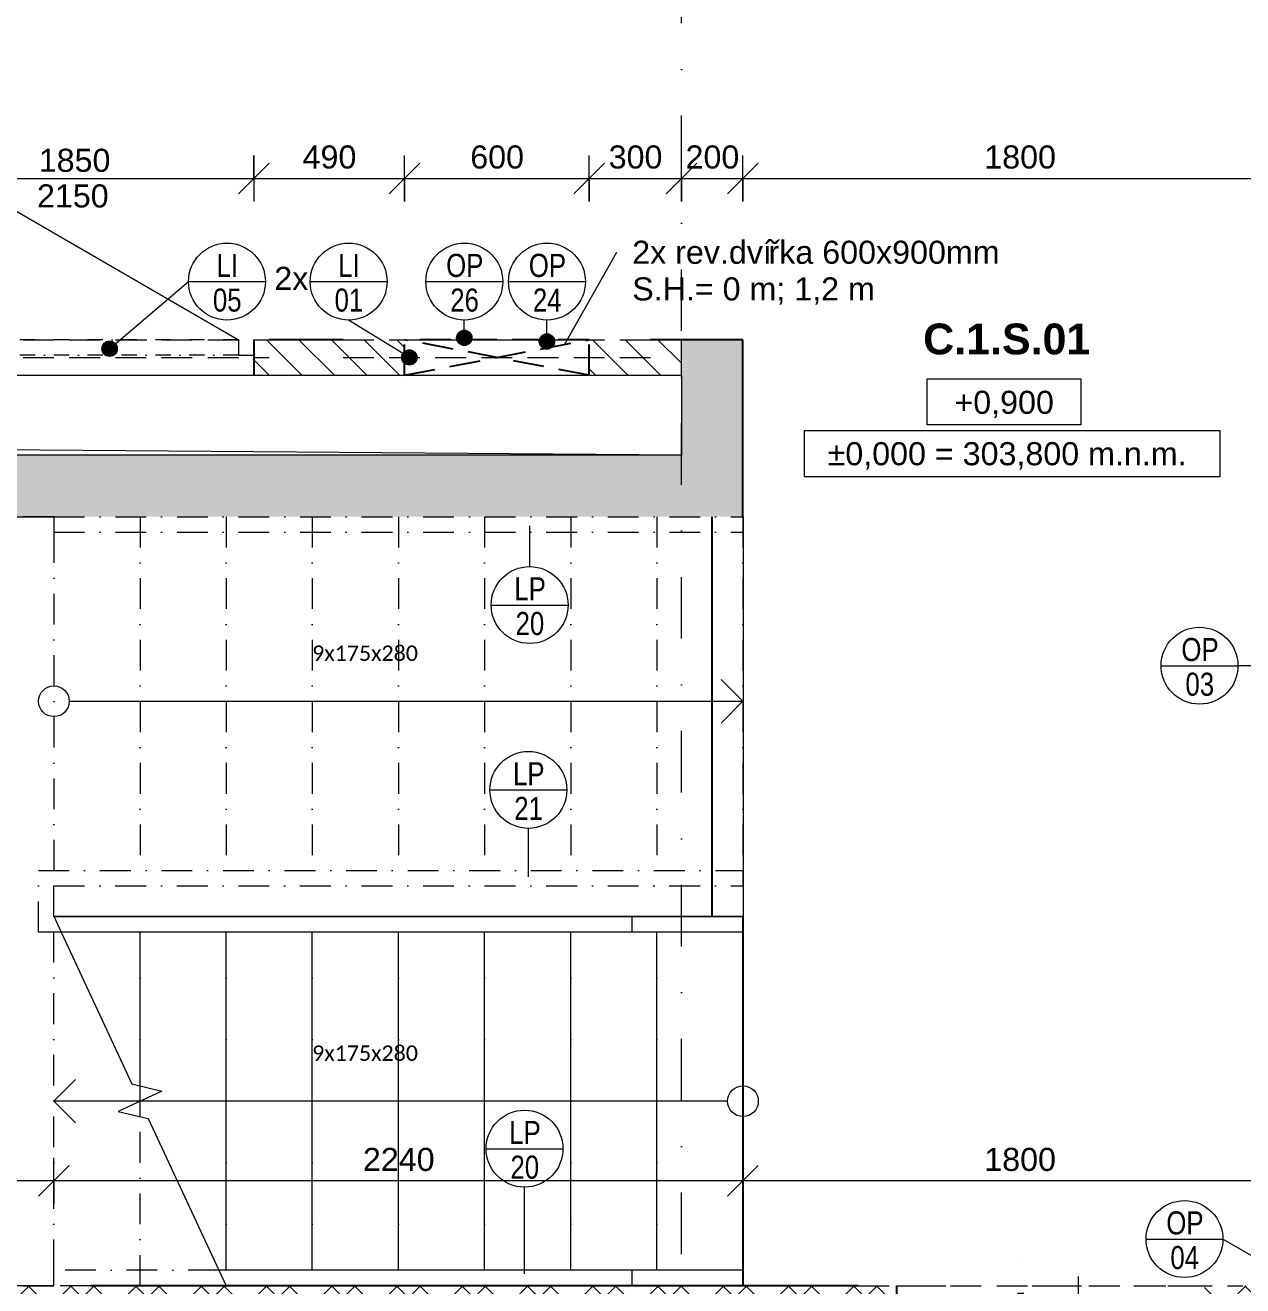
# Model space of a CAD drawing. Header units: millimetres. Extents: x -47427 to -6020, y -7799 to 12520.
# Drawn here: x -38968 to -35010, y -5302 to -1204 of the extents above; entities that cross this region are included whole.
import ezdxf

# ---------------------------------------------------------------- set-up
doc = ezdxf.new("R2010")
doc.units = ezdxf.units.MM
for name, pattern in [('HA_Dash_3mm-S1mm', [150, 100, -50]), ('HA_DashDot_10mm-S3mm', [500, 200, -150, 0, -150]), ('HA_DashDot_2_2mm-S0_6mm', [110, 50, -30, 0, -30]), ('HA_DashDot_4mm-S1mm', [200, 100, -50, 0, -50]), ('HA_DashDot_6mm-S2mm', [300, 100, -100, 0, -100])]:
    doc.linetypes.add(name, pattern=pattern)
for name, color, linetype, lineweight in [('A-____-____-DIMS', 9, 'Continuous', 5), ('A-____-____-DIMS-50', 9, 'Continuous', 5), ('A-____-NOTE-TEXT', 9, 'Continuous', 9), ('A-AREA-____-IDEN', 9, 'Continuous', 9), ('A-AREA-____-OTLN', 9, 'Continuous', 5), ('A-DETL-GENF-OTLN', 9, 'Continuous', 9), ('A-DOOR-____-IDEN', 9, 'Continuous', 9), ('A-DOOR-____-MCUT', 9, 'HA_DashDot_2_2mm-S0_6mm', 9), ('A-DOOR-____-OTLN', 9, 'Continuous', 9), ('A-DOOR-FRAM-MCUT', 9, 'Continuous', 9), ('A-FLOR-____-OTLN', 9, 'Continuous', 9), ('A-FLOR-HRAL-IDEN', 9, 'Continuous', 9), ('A-FLOR-HRAL-MBND', 9, 'HA_DashDot_4mm-S1mm', 9), ('A-FLOR-HRAL-OTLN', 9, 'Continuous', 9), ('A-GENM-____-HDLN', 9, 'HA_Dash_3mm-S1mm', 9), ('A-GENM-____-IDEN', 9, 'Continuous', 9), ('A-GENM-____-MCUT', 9, 'HA_Dash_3mm-S1mm', 25), ('A-GENM-____-OTLN', 9, 'Continuous', 9), ('A-WALL-____-MCUT', 9, 'Continuous', 25), ('A-WALL-____-PATT', 9, 'Continuous', 25), ('G-____-____-DIMS', 9, 'Continuous', 5), ('G-____-____-SYMB', 9, 'HA_DashDot_4mm-S1mm', 9), ('G-____-____-TEXT', 9, 'Continuous', 5), ('I-WALL-____-MCUT', 9, 'Continuous', 25), ('S-GRID-____-OTLN', 9, 'Continuous', 5), ('S-STRS-____-MBND', 9, 'HA_DashDot_4mm-S1mm', 9), ('S-STRS-____-OTLN', 9, 'Continuous', 9)]:
    doc.layers.add(name, color=color, linetype=linetype, lineweight=lineweight)
doc.styles.add('Arial_1', font='arial.ttf', dxfattribs={"height": 75})
doc.styles.add('Arial_2', font='arial.ttf', dxfattribs={"width": 0.8, "height": 75})
doc.styles.add('Arial_B', font='arialbd.ttf', dxfattribs={"height": 100})
doc.styles.add('Calibri_2', font='calibri.ttf', dxfattribs={"height": 50})
doc.dimstyles.new('Inner_Dimensions', dxfattribs={"dimscale": 304.8, "dimtxt": 76.519455, "dimasz": 0.328084, "dimexe": 0.246063, "dimexo": 0.0625, "dimgap": 0.032808, "dimtad": 1, "dimdec": 0, "dimzin": 0, "dimdsep": 46, "dimtxsty": 'Arial_1', "dimblk1": 'OBLIQUE', "dimblk2": 'OBLIQUE', "dimsah": 1, "dimcen": 0.09, "dimdle": 0.246063, "dimazin": 0, "dimtfac": 1, "dimtdec": 4, "dimtix": 1, "dimtmove": 2, "dimatfit": 3, "dimfxl": 0.246063, "dimfxlon": 1, "dimtvp": 1, "dimtolj": 1, "dimtzin": 0, "dimlwd": 9, "dimlwe": 9, "dimarcsym": 2})
doc.dimstyles.new('Inner_Dimensions_2', dxfattribs={"dimscale": 304.8, "dimtxt": 76.519455, "dimasz": 0.328084, "dimexe": 0.246063, "dimexo": 0.0625, "dimgap": 0.032808, "dimtad": 1, "dimdec": 0, "dimzin": 0, "dimdsep": 46, "dimtxsty": 'Arial_1', "dimblk1": 'OBLIQUE', "dimblk2": 'OBLIQUE', "dimsah": 1, "dimcen": 0.09, "dimdle": 0.246063, "dimazin": 0, "dimtfac": 1, "dimtdec": 4, "dimtix": 1, "dimtmove": 0, "dimatfit": 3, "dimfxl": 0.246063, "dimfxlon": 1, "dimtvp": 1, "dimtolj": 1, "dimtzin": 0, "dimlwd": 9, "dimlwe": 9, "dimarcsym": 2})

# ---------------------------------------------------------------- blocks, each defined once
blk = doc.blocks.new('HA_GM_Shaft_Rectangle - Default-1963439-DPS_1NP-C')
at = {"layer": 'A-DETL-GENF-OTLN'}
for p, q in [((26, -26), (260, 0)), ((0, -3390), (26, -26))]:
    blk.add_line(p, q, dxfattribs=at)
at = {"layer": 'A-GENM-____-OTLN'}
for p, q in [((0, -3390), (0, 0)), ((0, 0), (260, 0)), ((260, 0), (260, -3390)), ((260, -3390), (0, -3390))]:
    blk.add_line(p, q, dxfattribs=at)
blk = doc.blocks.new('Top Rail Type - Top Rail_Internal_-1399463-DPS_1NP-C')
at = {"layer": 'A-FLOR-HRAL-OTLN'}
for p, q in [((-36994.9, -4152.2), (-36994.9, -4102.2)), ((-36634.9, -4102.2), (-36634.9, -4152.2))]:
    blk.add_line(p, q, dxfattribs=at)
blk = doc.blocks.new('Top Rail Type - Top Rail_Internal_-V1-DPS_1NP-C')
at = {"layer": 'A-FLOR-HRAL-MBND'}
for p, q in [((-38925.3, -3951.4), (-36634.9, -3951.4)), ((-38925.3, -4152.2), (-38925.3, -3951.4)), ((-36634.9, -3951.4), (-36634.9, -4001.4)), ((-38875.3, -4001.4), (-36634.9, -4001.4)), ((-38875.3, -4102.2), (-38875.3, -4001.4)), ((-38874.5, -4102.2), (-38875.3, -4102.2)), ((-38851.2, -4152.2), (-38925.3, -4152.2))]:
    blk.add_line(p, q, dxfattribs=at)
at = {"layer": 'A-FLOR-HRAL-OTLN'}
for p, q in [((-38874.5, -4102.2), (-38851.2, -4152.2)), ((-38800.3, -4102.2), (-38874.5, -4102.2)), ((-36634.9, -4102.2), (-38800.3, -4102.2)), ((-36634.9, -4152.2), (-36634.9, -4102.2)), ((-38800.3, -4152.2), (-38851.2, -4152.2)), ((-36634.9, -4152.2), (-38800.3, -4152.2))]:
    blk.add_line(p, q, dxfattribs=at)
blk = doc.blocks.new('Top Rail Type - Top Rail_Internal_-1399480-DPS_1NP-C')
at = {"layer": 'A-FLOR-HRAL-OTLN'}
for p, q in [((-36994.9, -5301.4), (-36994.9, -5251.4)), ((-36634.9, -5251.4), (-36634.9, -5301.4))]:
    blk.add_line(p, q, dxfattribs=at)
blk = doc.blocks.new('Top Rail Type - Top Rail_Internal_-V2-DPS_1NP-C')
at = {"layer": 'A-FLOR-HRAL-MBND'}
for p, q in [((-38874.9, -5301.4), (-38874.9, -5251.4)), ((-38338.6, -5251.4), (-38874.9, -5251.4)), ((-38315.3, -5301.4), (-38874.9, -5301.4))]:
    blk.add_line(p, q, dxfattribs=at)
at = {"layer": 'A-FLOR-HRAL-OTLN'}
for p, q in [((-38338.6, -5251.4), (-38315.3, -5301.4)), ((-36634.9, -5251.4), (-38338.6, -5251.4)), ((-36634.9, -5301.4), (-36634.9, -5251.4)), ((-36634.9, -5301.4), (-38315.3, -5301.4))]:
    blk.add_line(p, q, dxfattribs=at)
blk = doc.blocks.new('HA_DR_Single_Swing_Solid_ButtFrame - In_FAS_900x2350_Unik-1926024-DPS_1NP-C')
at = {"layer": 'A-DOOR-____-MCUT'}
for p, q in [((500, 220), (-500, 220)), ((-450, 170), (450, 170)), ((-450, 70), (450, 70)), ((500, -220), (-500, -220))]:
    blk.add_line(p, q, dxfattribs=at)
at = {"layer": 'A-DOOR-____-OTLN', "lineweight": 5}
blk.add_line((450, 1070), (450, 170), dxfattribs=at)
blk.add_arc((450, 170), 900, 90, 180, dxfattribs=at)
at = {"layer": 'A-DOOR-FRAM-MCUT'}
for p, q in [((-500, 170), (-450, 170)), ((-450, 170), (-450, 70)), ((450, 170), (500, 170)), ((450, 70), (450, 170)), ((-450, 70), (-500, 70)), ((500, 70), (450, 70))]:
    blk.add_line(p, q, dxfattribs=at)
blk = doc.blocks.new('HA_DR_Double_Swing_Solid_wCasing - In_1800x2100_900-1839857-DPS_1NP-C')
at = {"layer": 'A-DOOR-____-MCUT'}
for p, q in [((-900, -7.5), (900, -7.5)), ((-900, -57.5), (900, -57.5))]:
    blk.add_line(p, q, dxfattribs=at)
at = {"layer": 'A-DOOR-____-OTLN', "lineweight": 5}
for p, q in [((-120.6, -507.5), (-899.9, -57.5)), ((900, -957.5), (900, -57.5))]:
    blk.add_line(p, q, dxfattribs=at)
for centre, start, end in [((-900, -57.5), 330, 360), ((900, -57.5), 180, 270)]:
    blk.add_arc(centre, 900, start, end, dxfattribs=at)
at = {"layer": 'A-DOOR-FRAM-MCUT'}
for p, q in [((-900, -7.5), (-950, -7.5)), ((-900, -57.5), (-900, -7.5)), ((950, -7.5), (900, -7.5)), ((900, -7.5), (900, -57.5))]:
    blk.add_line(p, q, dxfattribs=at)
blk = doc.blocks.new('Top Rail Type - Top Rail_Internal_-1841441-DPS_1NP-C')
at = {"layer": 'A-FLOR-HRAL-MBND'}
for p, q in [((-38874.9, -2802.2), (-38874.9, -2852.2)), ((-38874.9, -2802.2), (-36634.8, -2802.2)), ((-36634.8, -2802.2), (-36634.8, -2852.2)), ((-38874.9, -2852.2), (-36634.8, -2852.2))]:
    blk.add_line(p, q, dxfattribs=at)
blk = doc.blocks.new('TB_Porotherm KP11_5_1000mm - TB_Porotherm KP11_5_1000mm-V8-DPS_1NP-C')
at = {"layer": 'A-GENM-____-HDLN'}
for p, q in [((-500, 57.5), (500, 57.5)), ((-500, 0), (500, 0))]:
    blk.add_line(p, q, dxfattribs=at)
blk = doc.blocks.new('TB_Porotherm KP11_5_2000mm - TB_Porotherm KP11_5_2000mm-1874114-DPS_1NP-C')
at = {"layer": 'A-GENM-____-HDLN'}
for p, q in [((-1000, 57.5), (1000, 57.5)), ((-1000, 0), (1000, 0))]:
    blk.add_line(p, q, dxfattribs=at)
blk = doc.blocks.new('TB_Porotherm KP7_1250mm - TB_Porotherm KP7_1250mm-1864450-DPS_1NP-C')
at = {"layer": 'A-GENM-____-HDLN'}
for p, q in [((-625, 35), (625, 35)), ((-625, 0), (625, 0)), ((625, -35), (-625, -35))]:
    blk.add_line(p, q, dxfattribs=at)
blk = doc.blocks.new('HA_GM_Opening_Rectangle_WallBased - Default-2005585-DPS_1NP-C')
at = {"layer": 'A-GENM-____-MCUT'}
for p, q in [((424.7, 57.5), (-175, -57.5)), ((-175, 57.5), (-175, -57.5)), ((-174.7, 57.5), (425, -57.5)), ((425, 57.5), (425, -57.5)), ((-175, -57.5), (425, -57.5))]:
    blk.add_line(p, q, dxfattribs=at)
blk = doc.blocks.new('HA_SYMB_Staircase_Arrow - Default-1646337-DPS_1NP-C')
at = {"layer": 'A-DETL-GENF-OTLN'}
for p, q in [((2240, 0), (2169.3, 70.7)), ((2240, 0), (2169.3, -70.7)), ((50, 0), (2240, 0))]:
    blk.add_line(p, q, dxfattribs=at)
blk.add_circle((0, 0), 50, dxfattribs=at)
blk = doc.blocks.new('DIMBLOCK44-DPS_1NP-C')
at = {"layer": 'A-____-____-DIMS-50', "lineweight": 9}
for p, q in [((-40074.9, -1627.5), (-40074.9, -1777.5)), ((-40074.9, -1702.5), (-40074.9, -1627.5)), ((-38224.9, -1627.5), (-38224.9, -1777.5)), ((-38224.9, -1702.5), (-38224.9, -1627.5)), ((-40074.9, -1702.5), (-40024.9, -1652.5)), ((-38224.9, -1702.5), (-38174.9, -1652.5)), ((-40074.9, -1702.5), (-40124.9, -1752.5)), ((-40074.9, -1702.5), (-38224.9, -1702.5)), ((-38224.9, -1702.5), (-38274.9, -1752.5))]:
    blk.add_line(p, q, dxfattribs=at)
at = {"layer": 'A-____-____-DIMS-50', "color": 0, "lineweight": 9, "insert": (-38924.2, -1605.9), "char_height": 75, "width": 276.883, "attachment_point": 1, "line_spacing_factor": 0.941778, "style": 'Arial_1'}
blk.add_mtext('1850', dxfattribs=at)
blk = doc.blocks.new('_Oblique')
at = {"color": 0, "linetype": 'ByBlock', "lineweight": -2}
blk.add_line((-0.5, -0.5), (0.5, 0.5), dxfattribs=at)
blk = doc.blocks.new('DIMBLOCK45-DPS_1NP-C')
at = {"layer": 'A-____-____-DIMS-50', "lineweight": 9}
for p, q in [((-38224.9, -1627.5), (-38224.9, -1777.5)), ((-38224.9, -1702.5), (-38224.9, -1627.5)), ((-37734.9, -1777.5), (-37734.9, -1627.5)), ((-38224.9, -1702.5), (-38174.9, -1652.5)), ((-37734.9, -1702.5), (-37684.9, -1652.5)), ((-38224.9, -1702.5), (-38274.9, -1752.5)), ((-38224.9, -1702.5), (-37734.9, -1702.5)), ((-37734.9, -1702.5), (-37784.9, -1752.5)), ((-37734.9, -1702.5), (-37734.9, -1777.5))]:
    blk.add_line(p, q, dxfattribs=at)
at = {"layer": 'A-____-____-DIMS-50', "color": 0, "lineweight": 9, "insert": (-38066.4, -1595.1), "char_height": 75, "width": 207.662, "attachment_point": 1, "line_spacing_factor": 0.941778, "style": 'Arial_1'}
blk.add_mtext('490', dxfattribs=at)
blk = doc.blocks.new('DIMBLOCK46-DPS_1NP-C')
at = {"layer": 'A-____-____-DIMS-50', "lineweight": 9}
for p, q in [((-37734.9, -1777.5), (-37734.9, -1627.5)), ((-37134.9, -1777.5), (-37134.9, -1627.5)), ((-37734.9, -1702.5), (-37684.9, -1652.5)), ((-37134.9, -1702.5), (-37084.9, -1652.5)), ((-37734.9, -1702.5), (-37784.9, -1752.5)), ((-37734.9, -1702.5), (-37134.9, -1702.5)), ((-37734.9, -1702.5), (-37734.9, -1777.5)), ((-37134.9, -1702.5), (-37184.9, -1752.5)), ((-37134.9, -1702.5), (-37134.9, -1777.5))]:
    blk.add_line(p, q, dxfattribs=at)
at = {"layer": 'A-____-____-DIMS-50', "color": 0, "lineweight": 9, "insert": (-37521.4, -1595.1), "char_height": 75, "width": 207.662, "attachment_point": 1, "line_spacing_factor": 0.941778, "style": 'Arial_1'}
blk.add_mtext('600', dxfattribs=at)
blk = doc.blocks.new('DIMBLOCK47-DPS_1NP-C')
at = {"layer": 'A-____-____-DIMS-50', "lineweight": 9}
for p, q in [((-37134.9, -1777.5), (-37134.9, -1627.5)), ((-36834.9, -1777.5), (-36834.9, -1627.5)), ((-37134.9, -1702.5), (-37084.9, -1652.5)), ((-36834.9, -1702.5), (-36784.9, -1652.5)), ((-37134.9, -1702.5), (-37184.9, -1752.5)), ((-37134.9, -1702.5), (-36834.9, -1702.5)), ((-37134.9, -1702.5), (-37134.9, -1777.5)), ((-36834.9, -1702.5), (-36884.9, -1752.5)), ((-36834.9, -1702.5), (-36834.9, -1777.5))]:
    blk.add_line(p, q, dxfattribs=at)
at = {"layer": 'A-____-____-DIMS-50', "color": 0, "lineweight": 9, "insert": (-37071.4, -1595.1), "char_height": 75, "width": 207.662, "attachment_point": 1, "line_spacing_factor": 0.941778, "style": 'Arial_1'}
blk.add_mtext('300', dxfattribs=at)
blk = doc.blocks.new('DIMBLOCK48-DPS_1NP-C')
at = {"layer": 'A-____-____-DIMS-50', "lineweight": 9}
for p, q in [((-36834.9, -1777.5), (-36834.9, -1627.5)), ((-36634.9, -1777.5), (-36634.9, -1627.5)), ((-36834.9, -1702.5), (-36784.9, -1652.5)), ((-36634.9, -1702.5), (-36584.9, -1652.5)), ((-36834.9, -1702.5), (-36884.9, -1752.5)), ((-36834.9, -1702.5), (-36634.9, -1702.5)), ((-36834.9, -1702.5), (-36834.9, -1777.5)), ((-36634.9, -1702.5), (-36684.9, -1752.5)), ((-36634.9, -1702.5), (-36634.9, -1777.5))]:
    blk.add_line(p, q, dxfattribs=at)
at = {"layer": 'A-____-____-DIMS-50', "color": 0, "lineweight": 9, "insert": (-36821.4, -1595.1), "char_height": 75, "width": 207.662, "attachment_point": 1, "line_spacing_factor": 0.941778, "style": 'Arial_1'}
blk.add_mtext('200', dxfattribs=at)
blk = doc.blocks.new('DIMBLOCK49-DPS_1NP-C')
at = {"layer": 'A-____-____-DIMS-50', "lineweight": 9}
for p, q in [((-36634.9, -1777.5), (-36634.9, -1627.5)), ((-34834.9, -1777.5), (-34834.9, -1627.5)), ((-36634.9, -1702.5), (-36584.9, -1652.5)), ((-34834.9, -1702.5), (-34784.9, -1652.5)), ((-36634.9, -1702.5), (-36684.9, -1752.5)), ((-36634.9, -1702.5), (-34834.9, -1702.5)), ((-36634.9, -1702.5), (-36634.9, -1777.5)), ((-34834.9, -1702.5), (-34884.9, -1752.5)), ((-34834.9, -1702.5), (-34834.9, -1777.5))]:
    blk.add_line(p, q, dxfattribs=at)
at = {"layer": 'A-____-____-DIMS-50', "color": 0, "lineweight": 9, "insert": (-35850.3, -1595.1), "char_height": 75, "width": 276.883, "attachment_point": 1, "line_spacing_factor": 0.941778, "style": 'Arial_1'}
blk.add_mtext('1800', dxfattribs=at)
blk = doc.blocks.new('DIMBLOCK103-DPS_1NP-C')
at = {"layer": 'A-____-____-DIMS-50', "lineweight": 9}
for p, q in [((-36634.9, -4885.8), (-36634.9, -5035.8)), ((-36634.9, -4960.8), (-36634.9, -4885.8)), ((-36634.9, -4960.8), (-36584.9, -4910.8)), ((-34834.9, -5035.8), (-34834.9, -4885.8)), ((-34834.9, -4960.8), (-34784.9, -4910.8)), ((-36634.9, -4960.8), (-36684.9, -5010.8)), ((-34834.9, -4960.8), (-36634.9, -4960.8)), ((-34834.9, -4960.8), (-34884.9, -5010.8)), ((-34834.9, -4960.8), (-34834.9, -5035.8))]:
    blk.add_line(p, q, dxfattribs=at)
at = {"layer": 'A-____-____-DIMS-50', "color": 0, "lineweight": 9, "insert": (-35850.3, -4853.5), "char_height": 75, "width": 276.883, "attachment_point": 1, "line_spacing_factor": 0.941778, "style": 'Arial_1'}
blk.add_mtext('1800', dxfattribs=at)
blk = doc.blocks.new('DIMBLOCK104-DPS_1NP-C')
at = {"layer": 'A-____-____-DIMS-50', "lineweight": 9}
for p, q in [((-38874.9, -5035.8), (-38874.9, -4885.8)), ((-38874.9, -4960.8), (-38824.9, -4910.8)), ((-36634.9, -4885.8), (-36634.9, -5035.8)), ((-36634.9, -4960.8), (-36634.9, -4885.8)), ((-36634.9, -4960.8), (-36584.9, -4910.8)), ((-38874.9, -4960.8), (-38924.9, -5010.8)), ((-36634.9, -4960.8), (-38874.9, -4960.8)), ((-38874.9, -4960.8), (-38874.9, -5035.8)), ((-36634.9, -4960.8), (-36684.9, -5010.8))]:
    blk.add_line(p, q, dxfattribs=at)
at = {"layer": 'A-____-____-DIMS-50', "color": 0, "lineweight": 9, "insert": (-37870.3, -4853.5), "char_height": 75, "width": 276.883, "attachment_point": 1, "line_spacing_factor": 0.941778, "style": 'Arial_1'}
blk.add_mtext('2240', dxfattribs=at)
blk = doc.blocks.new('DIMBLOCK105-DPS_1NP-C')
at = {"layer": 'A-____-____-DIMS-50', "lineweight": 9}
for p, q in [((-40574.9, -5035.8), (-40574.9, -4885.8)), ((-40574.9, -4960.8), (-40524.9, -4910.8)), ((-38874.9, -5035.8), (-38874.9, -4885.8)), ((-38874.9, -4960.8), (-38824.9, -4910.8)), ((-40574.9, -4960.8), (-40624.9, -5010.8)), ((-38874.9, -4960.8), (-40574.9, -4960.8)), ((-40574.9, -4960.8), (-40574.9, -5035.8)), ((-38874.9, -4960.8), (-38924.9, -5010.8)), ((-38874.9, -4960.8), (-38874.9, -5035.8))]:
    blk.add_line(p, q, dxfattribs=at)
at = {"layer": 'A-____-____-DIMS-50', "color": 0, "lineweight": 9, "insert": (-39840.3, -4853.5), "char_height": 75, "width": 276.883, "attachment_point": 1, "line_spacing_factor": 0.941778, "style": 'Arial_1'}
blk.add_mtext('1700', dxfattribs=at)
blk = doc.blocks.new('Spot Elevations - Generic-448778-DPS_1NP-C')
at = {"layer": 'G-____-____-DIMS', "lineweight": 9}
for p, q in [((-5, 0), (-5, 3)), ((-5, 3), (5, 3)), ((5, 3), (5, 0)), ((5, 0), (-5, 0))]:
    blk.add_line(p, q, dxfattribs=at)
blk = doc.blocks.new('HA_SYMB_Floorplan_ProjectElevation - Generic-765109-DPS_1NP-C')
at = {"layer": 'A-____-NOTE-TEXT'}
for p, q in [((-13.5, -1.5), (-13.5, 1.5)), ((-13.5, 1.5), (13.5, 1.5)), ((13.5, 1.5), (13.5, -1.5)), ((13.5, -1.5), (-13.5, -1.5))]:
    blk.add_line(p, q, dxfattribs=at)
blk = doc.blocks.new('HA_TAG_GM_Products - Generic-588599-DPS_1NP-C')
at = {"layer": 'A-GENM-____-IDEN'}
blk.add_line((-2.5, 0), (2.5, 0), dxfattribs=at)
blk.add_circle((0, 0), 2.5, dxfattribs=at)
blk = doc.blocks.new('HA_TAG_Door_TypeMark_wDimensions - Scale50_Right with Bouble-921060-DPS_1NP-C')
at = {"layer": 'A-DOOR-____-IDEN'}
for p, q in [((0, 5), (0, -19.5)), ((-2.5, -22), (2.5, -22))]:
    blk.add_line(p, q, dxfattribs=at)
blk.add_circle((0, -22), 2.5, dxfattribs=at)
blk = doc.blocks.new('HA_TAG_GM_Railings - Generic-2009701-DPS_1NP-C')
at = {"layer": 'A-FLOR-HRAL-IDEN'}
blk.add_line((-2.5, 0), (2.5, 0), dxfattribs=at)
blk.add_circle((0, 0), 2.5, dxfattribs=at)

msp = doc.modelspace()

# ---------------------------------------------------------------- hatches: boundary and pattern name
at = {"layer": 'A-GENM-____-IDEN'}
h = msp.add_hatch(color=256, dxfattribs=at)
edge = h.paths.add_edge_path()
edge.add_arc((-37540.7, -2220.6), 25, 0, 360)
h = msp.add_hatch(color=256, dxfattribs=at)
edge = h.paths.add_edge_path()
edge.add_arc((-37272, -2232.3), 25, 0, 360)
h = msp.add_hatch(color=256, dxfattribs=at)
edge = h.paths.add_edge_path()
edge.add_arc((-38693.8, -2255.9), 25, 0, 360)
h = msp.add_hatch(color=256, dxfattribs=at)
edge = h.paths.add_edge_path()
edge.add_arc((-37719.4, -2284.3), 25, 0, 360)
at = {"layer": 'A-WALL-____-PATT', "lineweight": 5}
h = msp.add_hatch(dxfattribs=at)
h.set_pattern_fill('FP_3', color=256, style=0, pattern_type=2)
h.set_pattern_definition([(135, (0, 0), (-53.03301, -53.03301), [])])
h.paths.add_polyline_path([(-36834.9, -2341.8), (-36834.9, -2226.8), (-37134.9, -2226.8), (-37134.9, -2341.8)])
h.paths.add_polyline_path([(-37734.9, -2341.8), (-37734.9, -2226.8), (-38224.9, -2226.8), (-38224.9, -2341.8)])
h.paths.add_polyline_path([(-40124.9, -2341.8), (-40124.9, -2226.8), (-40224.9, -2226.8), (-40224.9, -2341.8)])
at = {"layer": 'A-WALL-____-PATT', "lineweight": 9}
for points in [[(-36834.9, -2801.8), (-36634.9, -2801.8), (-36634.9, -2226.8), (-36834.9, -2226.8), (-36834.9, -2601.8)], [(-36834.9, -2801.8), (-36834.9, -2601.8), (-40224.9, -2601.8), (-40224.9, -2801.8), (-37454.5, -2801.8)]]:
    msp.add_hatch(color=256, dxfattribs=at).paths.add_polyline_path(points)
at = {"layer": 'A-WALL-____-PATT', "lineweight": 5}
h = msp.add_hatch(dxfattribs=at)
h.set_pattern_fill('FP_1', color=256, style=0, pattern_type=2)
h.set_pattern_definition([(45, (0, 0), (-106.066, 106.066), []), (45, (75, 0), (-106.066, 106.066), []), (315, (0, 0), (106.066, 106.066), []), (315, (75, 0), (106.066, 106.066), [])])
h.paths.add_polyline_path([(-28569.9, -5741.8), (-28569.9, -5301.8), (-30634.9, -5301.8), (-30634.9, -5741.8), (-30284.4, -5741.8)])
h.paths.add_polyline_path([(-31634.9, -5741.8), (-31634.9, -5301.8), (-35134.9, -5301.8), (-35134.9, -5741.8), (-32734.9, -5741.8)])
h.paths.add_polyline_path([(-36134.9, -5741.8), (-36134.9, -5301.8), (-41634.9, -5301.8), (-41634.9, -5741.8), (-37454.5, -5741.8)])
h.paths.add_polyline_path([(-42634.9, -5741.8), (-42634.9, -5301.8), (-45274.9, -5301.8), (-45274.9, -5741.8), (-43838.4, -5741.8)])
h.paths.add_polyline_path([(-30384.4, -5740.1), (-30384.4, -5640.1), (-30284.4, -5640.1), (-30284.4, -5740.1)])
h.paths.add_polyline_path([(-32834.9, -5740.1), (-32834.9, -5640.1), (-32734.9, -5640.1), (-32734.9, -5740.1)])
h.paths.add_polyline_path([(-41254.9, -5740.1), (-41254.9, -5640.1), (-41154.9, -5640.1), (-41154.9, -5740.1)])
h.paths.add_polyline_path([(-44834.9, -5740.1), (-44834.9, -5640.1), (-44734.9, -5640.1), (-44734.9, -5740.1)])

# ---------------------------------------------------------------- linework, layer by layer
at = {"layer": 'A-AREA-____-OTLN', "lineweight": 25}
msp.add_line((-36734.9, -4101.8), (-36734.9, -2801.8), dxfattribs=at)
at = {"layer": 'A-FLOR-____-OTLN'}
for p, q in [((-40573.7, -2802.2), (-38874.9, -2802.2)), ((-36634.8, -2802.2), (-36634.1, -2802.2)), ((-36634.1, -2802.2), (-36634.1, -5301.4)), ((-38874.9, -5301.4), (-40573.7, -5301.4)), ((-36634.1, -5301.4), (-36634.9, -5301.4))]:
    msp.add_line(p, q, dxfattribs=at)
at = {"layer": 'A-FLOR-HRAL-IDEN'}
for p, q in [((-37328.3, -2831.2), (-37328.3, -2964)), ((-37332.4, -3972.6), (-37332.4, -3814.9)), ((-37344.9, -5263.4), (-37344.9, -4981.1))]:
    msp.add_line(p, q, dxfattribs=at)
at = {"layer": 'A-GENM-____-IDEN'}
for p, q in [((-38693.8, -2255.9), (-38437.2, -2037.6)), ((-37719.4, -2284.3), (-37916.7, -2162.6)), ((-37540.7, -2220.6), (-37540.7, -2162.6)), ((-37272, -2232.3), (-37272, -2162.6)), ((-34861, -3286.3), (-35025.5, -3286.3)), ((-34855.7, -5277.4), (-35074.5, -5149.9))]:
    msp.add_line(p, q, dxfattribs=at)
for centre in [(-37540.7, -2220.6), (-37272, -2232.3), (-38693.8, -2255.9), (-37719.4, -2284.3)]:
    msp.add_circle(centre, 25, dxfattribs=at)
at = {"layer": 'A-WALL-____-MCUT', "lineweight": 9}
msp.add_line((-36834.9, -2341.8), (-36834.9, -2226.8), dxfattribs=at)
at = {"layer": 'A-WALL-____-MCUT'}
for p, q in [((-36260, -5301.8), (-38754.9, -5301.8)), ((-36134.9, -5786.8), (-36134.9, -5301.8))]:
    msp.add_line(p, q, dxfattribs=at)
at = {"layer": 'G-____-____-SYMB', "linetype": 'HA_DashDot_6mm-S2mm', "lineweight": 100}
msp.add_line((-35731.9, -7225.2), (-35731.9, -5189.2), dxfattribs=at)
at = {"layer": 'G-____-____-TEXT', "color": 250, "lineweight": 9}
msp.add_line((-37212.8, -2239.4), (-37044.9, -1942.3), dxfattribs=at)
at = {"layer": 'I-WALL-____-MCUT'}
for p, q in [((-38224.9, -2226.8), (-38224.9, -2341.8)), ((-37935, -2226.8), (-38174.9, -2226.8)), ((-36634.9, -2226.8), (-36934.9, -2226.8)), ((-36634.9, -2801.7), (-36634.9, -2226.8))]:
    msp.add_line(p, q, dxfattribs=at)
at = {"layer": 'S-GRID-____-OTLN', "linetype": 'HA_DashDot_10mm-S3mm', "lineweight": 9}
msp.add_line((-36834.9, -6198.9), (-36834.9, 10920.5), dxfattribs=at)
at = {"layer": 'S-STRS-____-MBND'}
for p, q in [((-38874.9, -2801.8), (-40574.9, -2801.8)), ((-38874.9, -2801.8), (-38874.9, -2802.1)), ((-38874.9, -2801.8), (-36634.9, -2801.8)), ((-38874.9, -2801.8), (-38874.9, -2802.1)), ((-38594.9, -2801.8), (-38594.9, -4001.8)), ((-38594.9, -2801.8), (-38594.9, -4001.8)), ((-38314.9, -2801.8), (-38314.9, -4001.8)), ((-38314.9, -2801.8), (-38314.9, -4001.8)), ((-38034.9, -2801.8), (-38034.9, -4001.8)), ((-38034.9, -2801.8), (-38034.9, -4001.8)), ((-37754.9, -2801.8), (-37754.9, -4001.8)), ((-37754.9, -2801.8), (-37754.9, -4001.8)), ((-37474.9, -2801.8), (-37474.9, -4001.8)), ((-37474.9, -2801.8), (-37474.9, -4001.8)), ((-37194.9, -2801.8), (-37194.9, -4001.8)), ((-37194.9, -2801.8), (-37194.9, -4001.8)), ((-36914.9, -2801.8), (-36914.9, -4001.8)), ((-36914.9, -2801.8), (-36914.9, -4001.8)), ((-36634.9, -2801.8), (-36634.9, -3951.3)), ((-38874.9, -2852.2), (-38874.9, -4001.8)), ((-38874.9, -2852.2), (-38874.9, -4001.8)), ((-38874.9, -4101.8), (-38874.9, -4001.8)), ((-38874.9, -4001.8), (-36634.9, -4001.8)), ((-36634.9, -4001.4), (-36634.9, -4001.8)), ((-38874.9, -5251.3), (-38874.9, -4101.8)), ((-38874.7, -4101.8), (-38874.9, -4101.8)), ((-38874.9, -5251.3), (-38874.9, -4101.8)), ((-38594.9, -4701.8), (-38594.9, -4651.6)), ((-38594.9, -4701.8), (-38594.9, -4651.6)), ((-38594.9, -5301.8), (-38594.9, -4752)), ((-38594.9, -5301.8), (-38594.9, -4752)), ((-40574.9, -5301.8), (-38874.9, -5301.8)), ((-38874.9, -5301.8), (-38874.9, -5301.4)), ((-38874.9, -5301.8), (-38874.9, -5301.4)), ((-38754.9, -5301.8), (-38874.9, -5301.8))]:
    msp.add_line(p, q, dxfattribs=at)
at = {"layer": 'S-STRS-____-MBND', "linetype": 'Continuous', "lineweight": 5}
for p, q in [((-38851.2, -4152.2), (-38621.3, -4645.2)), ((-38524.1, -4668.8), (-38665.7, -4734.8)), ((-38621.3, -4645.2), (-38524.1, -4668.8)), ((-38665.7, -4734.8), (-38568.5, -4758.4)), ((-38568.5, -4758.4), (-38338.6, -5251.4))]:
    msp.add_line(p, q, dxfattribs=at)
at = {"layer": 'S-STRS-____-OTLN'}
for p, q in [((-38594.9, -4101.8), (-38874.7, -4101.8)), ((-38314.9, -4101.8), (-38594.9, -4101.8)), ((-38034.9, -4101.8), (-38314.9, -4101.8)), ((-37754.9, -4101.8), (-38034.9, -4101.8)), ((-37474.9, -4101.8), (-37754.9, -4101.8)), ((-37194.9, -4101.8), (-37474.9, -4101.8)), ((-36914.9, -4101.8), (-37194.9, -4101.8)), ((-36634.9, -4101.8), (-36914.9, -4101.8)), ((-38594.9, -4651.6), (-38594.9, -4152.2)), ((-38314.9, -5251.4), (-38314.9, -4152.2)), ((-38034.9, -5251.4), (-38034.9, -4152.2)), ((-37754.9, -5251.4), (-37754.9, -4152.2)), ((-37474.9, -5251.4), (-37474.9, -4152.2)), ((-37194.9, -5251.4), (-37194.9, -4152.2)), ((-36914.9, -5251.4), (-36914.9, -4152.2)), ((-36634.9, -5251.4), (-36634.9, -4152.2)), ((-38594.9, -4752), (-38594.9, -4701.8))]:
    msp.add_line(p, q, dxfattribs=at)
at = {"layer": 'S-STRS-____-OTLN', "linetype": 'HA_DashDot_4mm-S1mm'}
for p, q in [((-38594.9, -4651.6), (-38594.9, -4152.2)), ((-38314.9, -5251.4), (-38314.9, -4152.2)), ((-38034.9, -5251.4), (-38034.9, -4152.2)), ((-37754.9, -5251.4), (-37754.9, -4152.2)), ((-37474.9, -5251.4), (-37474.9, -4152.2)), ((-37194.9, -5251.4), (-37194.9, -4152.2)), ((-36914.9, -5251.4), (-36914.9, -4152.2)), ((-36634.9, -5251.4), (-36634.9, -4152.2)), ((-38594.9, -4752), (-38594.9, -4701.8))]:
    msp.add_line(p, q, dxfattribs=at)

# ---------------------------------------------------------------- block references
at = {"layer": 'A-____-NOTE-TEXT', "xscale": 50, "yscale": 50, "zscale": 50}
msp.add_blockref('HA_SYMB_Floorplan_ProjectElevation - Generic-765109-DPS_1NP-C', (-35759.5, -2597.2), dxfattribs=at)
at = {"layer": 'A-DETL-GENF-OTLN'}
msp.add_blockref('HA_SYMB_Staircase_Arrow - Default-1646337-DPS_1NP-C', (-38874.9, -3401.8), dxfattribs=at)
at = {"layer": 'A-DETL-GENF-OTLN', "rotation": 180}
msp.add_blockref('HA_SYMB_Staircase_Arrow - Default-1646337-DPS_1NP-C', (-36634.9, -4701.8), dxfattribs=at)
at = {"layer": 'A-DOOR-____-IDEN', "xscale": 49.99999999999998, "yscale": 49.99999999999998, "zscale": 49.99999999999998}
msp.add_blockref('HA_TAG_Door_TypeMark_wDimensions - Scale50_Right with Bouble-921060-DPS_1NP-C', (-35544.9, -5521.8), dxfattribs=at)
at = {"layer": 'A-DOOR-____-OTLN', "rotation": 180}
for name, p in [('HA_DR_Double_Swing_Solid_wCasing - In_1800x2100_900-1839857-DPS_1NP-C', (-39174.9, -2284.3)), ('HA_DR_Single_Swing_Solid_ButtFrame - In_FAS_900x2350_Unik-1926024-DPS_1NP-C', (-35634.9, -5521.8))]:
    msp.add_blockref(name, p, dxfattribs=at)
at = {"layer": 'A-FLOR-HRAL-IDEN', "xscale": 49.99999999999998, "yscale": 49.99999999999998, "zscale": 49.99999999999998}
for p in [(-37328.3, -3089), (-37332.4, -3689.9), (-37344.9, -4856.1)]:
    msp.add_blockref('HA_TAG_GM_Railings - Generic-2009701-DPS_1NP-C', p, dxfattribs=at)
at = {"layer": 'A-FLOR-HRAL-OTLN', "linetype": 'HA_DashDot_4mm-S1mm'}
msp.add_blockref('Top Rail Type - Top Rail_Internal_-1841441-DPS_1NP-C', (0, 0), dxfattribs=at)
at = {"layer": 'A-FLOR-HRAL-OTLN'}
for name in ['Top Rail Type - Top Rail_Internal_-V1-DPS_1NP-C', 'Top Rail Type - Top Rail_Internal_-1399463-DPS_1NP-C', 'Top Rail Type - Top Rail_Internal_-V2-DPS_1NP-C', 'Top Rail Type - Top Rail_Internal_-1399480-DPS_1NP-C']:
    msp.add_blockref(name, (0, 0), dxfattribs=at)
at = {"layer": 'A-GENM-____-IDEN', "xscale": 49.99999999999998, "yscale": 49.99999999999998, "zscale": 49.99999999999998}
for p in [(-38312.2, -2037.6), (-37916.7, -2037.6), (-37540.7, -2037.6), (-37272, -2037.6), (-35150.5, -3286.3), (-35199.5, -5149.9)]:
    msp.add_blockref('HA_TAG_GM_Products - Generic-588599-DPS_1NP-C', p, dxfattribs=at)
at = {"layer": 'A-GENM-____-OTLN'}
for name, p in [('TB_Porotherm KP11_5_2000mm - TB_Porotherm KP11_5_2000mm-1874114-DPS_1NP-C', (-39174.9, -2284.3)), ('TB_Porotherm KP11_5_1000mm - TB_Porotherm KP11_5_1000mm-V8-DPS_1NP-C', (-37434.9, -2284.3)), ('TB_Porotherm KP7_1250mm - TB_Porotherm KP7_1250mm-1864450-DPS_1NP-C', (-35634.9, -5336.8))]:
    msp.add_blockref(name, p, dxfattribs=at)
for name, p, rotation in [('HA_GM_Opening_Rectangle_WallBased - Default-2005585-DPS_1NP-C', (-37309.9, -2284.3), 180), ('HA_GM_Shaft_Rectangle - Default-1963439-DPS_1NP-C', (-40224.9, -2601.8), 89.9999999999996)]:
    msp.add_blockref(name, p, dxfattribs=dict(at, rotation=rotation))
at = {"layer": 'G-____-____-DIMS', "lineweight": 9, "xscale": 49.99999999999998, "yscale": 49.99999999999998, "zscale": 49.99999999999998}
msp.add_blockref('Spot Elevations - Generic-448778-DPS_1NP-C', (-35786.3, -2503.5), dxfattribs=at)

# ---------------------------------------------------------------- texts
at = {"layer": 'A-____-NOTE-TEXT', "lineweight": 5, "insert": (-36359.6, -2559.6), "char_height": 75, "width": 1447.046, "attachment_point": 1, "style": 'Arial_1'}
msp.add_mtext('±0,000 = 303,800 m.n.m.', dxfattribs=at)
at = {"layer": 'A-AREA-____-IDEN', "lineweight": 5, "insert": (-36049, -2174.1), "char_height": 100, "width": 673.417, "attachment_point": 1, "style": 'Arial_B'}
msp.add_mtext('C.1.S.01', dxfattribs=at)
at = {"layer": 'A-DOOR-____-IDEN', "lineweight": 5, "insert": (-38929.9, -1721.7), "char_height": 75, "width": 288.607, "attachment_point": 1, "style": 'Arial_1'}
msp.add_mtext('2150', dxfattribs=at)
at = {"layer": 'A-FLOR-HRAL-IDEN', "lineweight": 5, "char_height": 75, "attachment_point": 1, "style": 'Arial_2'}
for s, insert, width in [('LP', (-37378.1, -2998.9), 125.063), ('20', (-37374.1, -3111.6), 115.443), ('LP', (-37382.3, -3599.8), 125.063), ('21', (-37378.3, -3712.5), 115.443), ('LP', (-37394.7, -4766), 125.063), ('20', (-37390.7, -4878.7), 115.443)]:
    msp.add_mtext(s, dxfattribs=dict(at, insert=insert, width=width))
at = {"layer": 'A-GENM-____-IDEN', "lineweight": 5, "char_height": 75, "attachment_point": 1, "style": 'Arial_2'}
for s, insert, width in [('LI', (-38346, -1947.5), 86.582), ('LI', (-37950.5, -1947.5), 86.582), ('OP', (-37599.7, -1947.5), 147.51), ('OP', (-37331, -1947.5), 147.51), ('05', (-38358, -2060.2), 115.443), ('01', (-37962.5, -2060.2), 115.443), ('26', (-37586.5, -2060.2), 115.443), ('24', (-37317.8, -2060.2), 115.443), ('OP', (-35209.5, -3196.2), 147.51), ('03', (-35196.3, -3308.9), 115.443), ('OP', (-35258.5, -5059.8), 147.51), ('04', (-35245.3, -5172.5), 115.443)]:
    msp.add_mtext(s, dxfattribs=dict(at, insert=insert, width=width))
at = {"layer": 'G-____-____-TEXT', "color": 7, "lineweight": 9, "attachment_point": 1}
for s, insert, char_height, width, style in [('2x rev.dví', (-36994.9, -1904.8), 75, 537.131, 'Arial_1'), ('řka 600x900mm', (-36551.7, -1904.8), 75, 917.932, 'Arial_1'), ('2x', (-38158.4, -1989.7), 75, 128.27, 'Arial_1'), ('S.H.= 0 m; 1,2 m', (-36994.9, -2023.9), 75, 974.05, 'Arial_1'), ('9x175x280', (-38035.4, -3220.6), 50, 416.877, 'Calibri_2'), ('9x175x280', (-38035.4, -4520.6), 50, 416.877, 'Calibri_2')]:
    msp.add_mtext(s, dxfattribs=dict(at, insert=insert, char_height=char_height, width=width, style=style))

# ---------------------------------------------------------------- dimensions: what is measured, and where the dimension line sits
at = {"layer": 'A-____-____-DIMS', "lineweight": 9}
for base, p1, p2, override, picture, middle in [((-37734.9, -1702.5), (-38224.9, -1627.5), (-37734.9, -1777.5), {"dimpost": '<>', "dimfxl": 512.445119}, 'DIMBLOCK45-DPS_1NP-C', (-37979.9, -1654.2)), ((-37134.9, -1702.5), (-37734.9, -1777.5), (-37134.9, -1777.5), {"dimpost": '<>', "dimfxl": 600}, 'DIMBLOCK46-DPS_1NP-C', (-37434.9, -1654.2)), ((-36834.9, -1702.5), (-37134.9, -1777.5), (-36834.9, -1777.5), {"dimpost": '<>', "dimfxl": 300}, 'DIMBLOCK47-DPS_1NP-C', (-36984.9, -1654.2)), ((-36634.9, -1702.5), (-36834.9, -1777.5), (-36634.9, -1777.5), {"dimpost": '<>', "dimfxl": 200}, 'DIMBLOCK48-DPS_1NP-C', (-36734.9, -1654.2)), ((-34834.9, -1702.5), (-36634.9, -1777.5), (-34834.9, -1777.5), {"dimpost": '<>', "dimfxl": 1800}, 'DIMBLOCK49-DPS_1NP-C', (-35734.9, -1654.2)), ((-40574.9, -4960.8), (-38874.9, -5035.8), (-40574.9, -5035.8), {"dimpost": '<>', "dimfxl": 1700}, 'DIMBLOCK105-DPS_1NP-C', (-39724.9, -4912.5)), ((-38874.9, -4960.8), (-36634.9, -4885.8), (-38874.9, -5035.8), {"dimpost": '<>', "dimfxl": 2245.016704}, 'DIMBLOCK104-DPS_1NP-C', (-37754.9, -4912.5)), ((-36634.9, -4960.8), (-34834.9, -5035.8), (-36634.9, -4885.8), {"dimpost": '<>', "dimfxl": 1806.239187}, 'DIMBLOCK103-DPS_1NP-C', (-35734.9, -4912.5))]:
    dim = msp.add_linear_dim(base=base, p1=p1, p2=p2, dimstyle='Inner_Dimensions_2', override=override, dxfattribs=at)
    dim.commit()
    dim.dimension.update_dxf_attribs({"geometry": picture, "text_midpoint": middle})
dim = msp.add_linear_dim(base=(-38224.9, -1702.5), p1=(-40074.9, -1627.5), p2=(-38224.9, -1627.5), dimstyle='Inner_Dimensions', override={"dimpost": '<>', "dimfxl": 1850}, dxfattribs=at)
dim.commit()
dim.dimension.update_dxf_attribs({"geometry": 'DIMBLOCK44-DPS_1NP-C', "text_midpoint": (-38785.8, -1655.9), "dimtype": 160, "text_rotation": 360})

# ---------------------------------------------------------------- next in the draw order: texts
at = {"layer": 'G-____-____-DIMS', "lineweight": 9, "insert": (-35947.4, -2392.6), "char_height": 75, "width": 386.567, "attachment_point": 1, "line_spacing_factor": 0.941778, "style": 'Arial_1', "bg_fill": 3, "box_fill_scale": 1.25, "bg_fill_color": 256, "bg_fill_true_color": 13158600, "bg_fill_transparency": 0}
msp.add_mtext('+0,900', dxfattribs=at)

doc.saveas('drawing.dxf')
